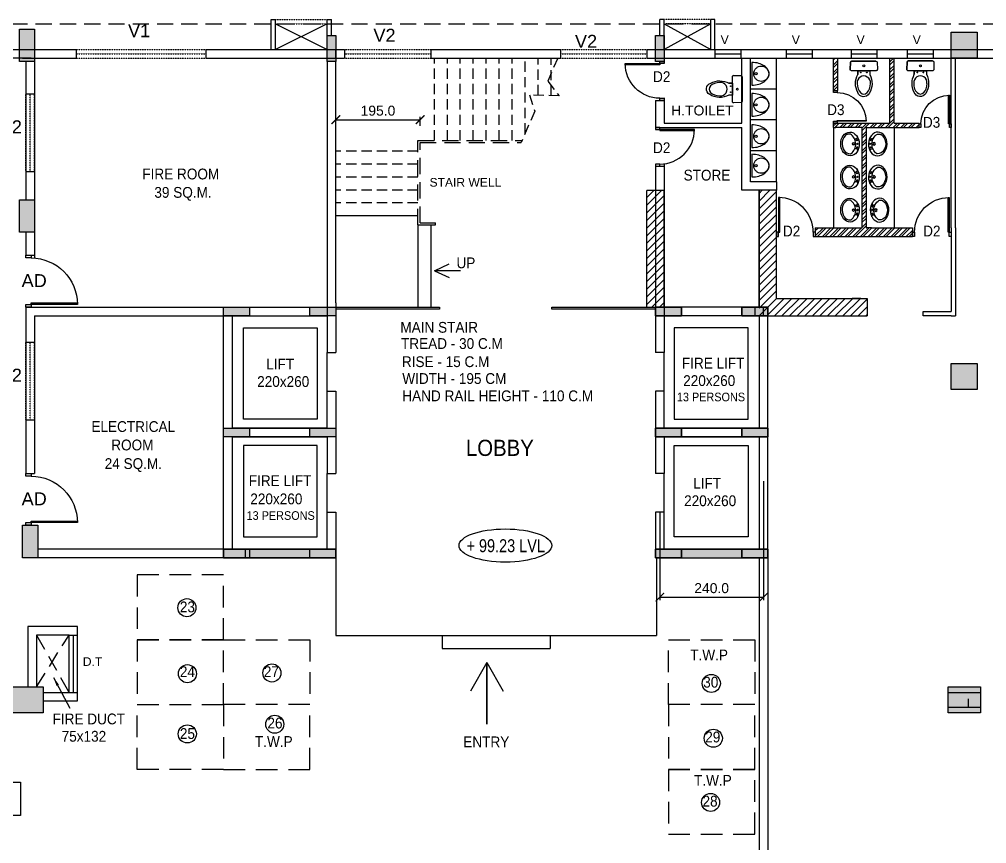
# Model space of a CAD drawing. Extents: x 53439 to 79867, y -144071 to -73305.
# Drawn here: x 65597 to 67836, y -138633 to -136726 of the extents above; entities that cross this region are included whole.
import ezdxf
from ezdxf.enums import TextEntityAlignment as Align

# ---------------------------------------------------------------- set-up
doc = ezdxf.new("R2010")
doc.units = 0
doc.header["$LTSCALE"] = 0.1
doc.header["$MEASUREMENT"] = 0
doc.header["$PDMODE"] = 35
doc.header["$PDSIZE"] = -0.8
doc.linetypes.add('HIDDEN', pattern=[0.375, 0.25, -0.125])
doc.layers.get('0').update_dxf_attribs({"linetype": 'CONTINUOUS'})
doc.layers.get('DEFPOINTS').update_dxf_attribs({"linetype": 'CONTINUOUS'})
for name, color, linetype in [('COR_HA', 40, 'CONTINUOUS'), ('DOOR', 30, 'CONTINUOUS'), ('ESELEVATION', 7, 'CONTINUOUS'), ('HAT', 253, 'CONTINUOUS'), ('LAYER4', 130, 'CONTINUOUS'), ('SANI', 4, 'CONTINUOUS'), ('STAIR', 142, 'CONTINUOUS'), ('TEXT', 7, 'CONTINUOUS'), ('TEXT-3', 130, 'CONTINUOUS'), ('THIN_HA', 253, 'CONTINUOUS'), ('TOILET_HA', 152, 'CONTINUOUS'), ('WALL', 6, 'CONTINUOUS'), ('WIN', 102, 'CONTINUOUS')]:
    doc.layers.add(name, color=color, linetype=linetype)
doc.styles.add('1MM', font='arial.ttf')
doc.styles.add('DIM', font='arial.ttf', dxfattribs={"width": 0.7, "height": 1})
doc.styles.add('DUTCH', font='arial.ttf')
doc.dimstyles.new('KRI', dxfattribs={"dimtxt": 23, "dimasz": 20, "dimexe": 7, "dimexo": 0, "dimgap": 9, "dimtad": 1, "dimdec": 1, "dimzin": 1, "dimtxsty": '1MM', "dimblk": 'ARCHTICK', "dimcen": 0.5, "dimclrd": 252, "dimclre": 252, "dimclrt": 7, "dimaunit": 1, "dimadec": 8, "dimazin": 3, "dimtfac": 1, "dimtdec": 1, "dimtmove": 0, "dimatfit": 3})
pattern_1 = [(45, (-219753.639, -113316.876), (-8.83883476, 8.83883476), []), (45, (-219753.639, -113310.626), (-8.83883476, 8.83883476), [])]

# ---------------------------------------------------------------- blocks, each defined once
blk = doc.blocks.new('_ARCHTICK')
at = {"layer": 'WALL', "color": 0, "const_width": 0.15}
blk.add_lwpolyline([(-0.5, -0.5), (0.5, 0.5)], dxfattribs=at)
blk = doc.blocks.new('*D342')
at = {"layer": 'DEFPOINTS', "color": 0, "linetype": 'CONTINUOUS', "ltscale": 0.1}
for p in [(67319.5, -137794.3), (67079.5, -137866.7), (67319.5, -138063)]:
    blk.add_point(p, dxfattribs=at)
at = {"layer": 'LAYER4', "color": 252, "ltscale": 0.1}
for p, q in [((67319.5, -137794.3), (67319.5, -138070)), ((67079.5, -137866.7), (67079.5, -138070)), ((67079.5, -138063), (67319.5, -138063))]:
    blk.add_line(p, q, dxfattribs=at)
at = {"layer": 'LAYER4', "color": 252, "linetype": 'CONTINUOUS', "ltscale": 0.1, "xscale": 20, "yscale": 20, "zscale": 20, "rotation": 180}
blk.add_blockref('_ARCHTICK', (67079.5, -138063), dxfattribs=at)
at = {"layer": 'LAYER4', "color": 252, "linetype": 'CONTINUOUS', "ltscale": 0.1, "xscale": 20, "yscale": 20, "zscale": 20}
blk.add_blockref('_ARCHTICK', (67319.5, -138063), dxfattribs=at)
at = {"layer": 'LAYER4', "color": 7, "linetype": 'CONTINUOUS', "ltscale": 0.1, "insert": (67199.5, -138042.3), "char_height": 23, "attachment_point": 5, "style": '1MM'}
blk.add_mtext('240.0', dxfattribs=at)
blk = doc.blocks.new('COL')
at = {"layer": 'LAYER4', "linetype": 'CONTINUOUS', "ltscale": 0.1}
blk.add_hatch(color=256, dxfattribs=at).paths.add_polyline_path([(3474.816, -1756.199), (3474.816, -1755.999), (3475.416, -1755.999), (3475.416, -1756.199)])
blk.add_lwpolyline([(3474.816, -1756.199), (3474.816, -1755.999), (3475.416, -1755.999), (3475.416, -1756.199)], close=True, dxfattribs=at)
blk = doc.blocks.new('IO8')
at = {"layer": 'LAYER4', "linetype": 'HIDDEN', "ltscale": 20}
for p, q in [((-2663.268, -1399.817), (-2661.768, -1399.817)), ((-2663.268, -1401.817), (-2663.268, -1399.817)), ((-2661.768, -1399.817), (-2661.768, -1401.817)), ((-2661.768, -1401.817), (-2663.268, -1401.817))]:
    blk.add_line(p, q, dxfattribs=at)
blk = doc.blocks.new('YTTU')
at = {"layer": 'THIN_HA', "linetype": 'CONTINUOUS', "ltscale": 0.1}
blk.add_hatch(color=2, dxfattribs=at).paths.add_polyline_path([(-6879.58, -1156.369), (-6878.83, -1156.369), (-6878.83, -1156.969), (-6879.58, -1156.969)])
at = {"layer": 'THIN_HA', "color": 2, "linetype": 'CONTINUOUS', "ltscale": 0.1}
blk.add_lwpolyline([(-6879.58, -1156.369), (-6878.83, -1156.369), (-6878.83, -1156.969), (-6879.58, -1156.969)], close=True, dxfattribs=at)
blk = doc.blocks.new('*D362')
at = {"layer": 'DEFPOINTS', "color": 0, "linetype": 'CONTINUOUS', "ltscale": 0.1}
for p in [(66524.5, -136958.1), (66329.5, -136972.1), (66524.5, -136972.1)]:
    blk.add_point(p, dxfattribs=at)
at = {"layer": 'WIN', "color": 252, "linetype": 'CONTINUOUS', "ltscale": 0.1}
for p, q in [((66329.5, -136972.1), (66329.5, -136951.1)), ((66329.5, -136958.1), (66524.5, -136958.1)), ((66524.5, -136972.1), (66524.5, -136951.1))]:
    blk.add_line(p, q, dxfattribs=at)
at = {"layer": 'WIN', "color": 252, "linetype": 'CONTINUOUS', "ltscale": 0.1, "xscale": 20, "yscale": 20, "zscale": 20, "rotation": 180}
blk.add_blockref('_ARCHTICK', (66329.5, -136958.1), dxfattribs=at)
at = {"layer": 'WIN', "color": 252, "linetype": 'CONTINUOUS', "ltscale": 0.1, "xscale": 20, "yscale": 20, "zscale": 20}
blk.add_blockref('_ARCHTICK', (66524.5, -136958.1), dxfattribs=at)
at = {"layer": 'WIN', "color": 7, "linetype": 'CONTINUOUS', "ltscale": 0.1, "insert": (66427, -136937.3), "char_height": 23, "attachment_point": 5, "style": '1MM'}
blk.add_mtext('195.0', dxfattribs=at)
blk = doc.blocks.new('UR1P')
at = {"layer": 'SANI'}
for points in [[(-29.7, 0, 0.066402), (-27.3, -18, 0.078959), (-21, -32, 0.107161), (-10.6, -42.2, 0.141785), (0, -45.2, 0.141785), (10.6, -42.2, 0.107161), (21, -32, 0.078959), (27.3, -18, 0.066402), (29.7, 0)], [(0, -45.2, 0.104192), (7.3, -43.7, 0.100673), (13.6, -39.2, 0.096065), (17.8, -32.6, 0.093043), (19.3, -24.7, 0.093043), (17.8, -16.8, 0.096065), (13.6, -10.2, 0.100673), (7.3, -5.7, 0.104192), (0, -4.2, 0.104192), (-7.3, -5.7, 0.100673), (-13.6, -10.2, 0.096065), (-17.8, -16.8, 0.093043), (-19.3, -24.7, 0.093043), (-17.8, -32.6, 0.096065), (-13.6, -39.2, 0.100673), (-7.3, -43.7, 0.104192)]]:
    blk.add_lwpolyline(points, format="xyb", close=True, dxfattribs=at)
blk.add_circle((0, -10.8), 2.97, dxfattribs=at)
blk = doc.blocks.new('WB5')
at = {"layer": 'DOOR'}
for p, q in [((4.7, 11.3), (6.8, 10.5)), ((5.3, -11), (7.3, -10.1))]:
    blk.add_line(p, q, dxfattribs=at)
for points in [[(2.4, 0.1, 1), (5, 0.1, 1)], [(3.2, 7.9, 1), (5.9, 7.9, 1)], [(3.6, -7.7, -1), (6.3, -7.6, -1)]]:
    blk.add_lwpolyline(points, format="xyb", close=True, dxfattribs=at)
for centre, radius in [((3.7, 0.1), 1.32), ((11.8, 0.3), 2.73), ((11.8, 0.3), 2.19)]:
    blk.add_circle(centre, radius, dxfattribs=at)
for centre, radius, start, end in [((32.6, 0.8), 25.2, 127.6693, 236.45), ((18.2, 19.4), 1.66, 91.5976, 127.6693), ((5.6, 13.6), 2.49, 151.6403, 249.4649), ((7.7, 12.8), 2.49, 249.4649, 334.3015), ((6.3, -13.3), 2.49, 113.4041, 211.2287), ((8.3, -12.4), 2.49, 28.5675, 113.4041)]:
    blk.add_arc(centre, radius, start, end, dxfattribs=at)
blk.add_ellipse((19.5, 0.5), major_axis=(-0.6, 24.9), ratio=0.783308, dxfattribs=at)
blk.add_open_spline([(18.7, -20.2), (23.5, -20.6), (25, -20), (30.8, -16.4), (34.3, -10.8), (37.3, 2.3), (34.9, 9.5), (28.9, 18.7), (25, 21.3), (18.2, 21.1)], degree=3, knots=[3.262053, 3.262053, 3.262053, 3.262053, 3.577225, 3.577225, 4.479784, 4.479784, 5.382343, 5.382343, 6.141594, 6.141594, 6.141594, 6.141594], dxfattribs=at)
blk = doc.blocks.new('WC1')
at = {"layer": 'DOOR'}
for p, q in [((-29.3, -7.5), (-29.8, -22.7)), ((24.3, -5), (-26.8, -5))]:
    blk.add_line(p, q, dxfattribs=at)
for points in [[(26.8, -7.5), (27.3, -22.7, -0.423393), (24.7, -25.4), (-27.3, -25.4, -0.423393), (-29.8, -22.7), (-29.3, -7.5, -0.405093), (-26.8, -5), (24.3, -5, -0.405093), (26.8, -7.5, -0.407682)], [(11.5, -25.4), (11.5, -33, -0.265683), (10, -73.3, -0.649464), (-14.1, -70.9, -0.243179), (-14, -33), (-14, -25.4), (11.5, -25.4)], [(12.6, -52, 1.119632), (-15.2, -52, 17.71796)]]:
    blk.add_lwpolyline(points, format="xyb", dxfattribs=at)
blk.add_lwpolyline([(-14, -25.4), (-14, -33)], dxfattribs=at)
for centre, radius in [((-1.3, -15.2), 1.91), ((-7.6, -29.2), 0.636), ((5.1, -29.2), 0.636)]:
    blk.add_circle(centre, radius, dxfattribs=at)
blk.add_arc((-26.8, -7.5), 2.54, 90, 178.2101, dxfattribs=at)
blk.add_ellipse((-1.3, -52), major_axis=(0, -22.4), ratio=0.622298, start_param=4.712389, end_param=7.853982, dxfattribs=at)
blk = doc.blocks.new('A$C764D24B9')
at = {"layer": 'DOOR'}
for points in [[(0.056, 0.111), (0.083, 0.111), (0.083, 1), (0.056, 1)], [(0, 0), (0.056, 0), (0.056, 0.111), (0, 0.111)], [(0.944, 0), (1, 0), (1, 0.111), (0.944, 0.111)]]:
    blk.add_lwpolyline(points, close=True, dxfattribs=at)
blk.add_arc((0.056, 0.111), 0.889, 0, 90, dxfattribs=at)
blk = doc.blocks.new('A$C307F25CB')
at = {"layer": 'WIN'}
for points in [[(5.5, 11.1), (8.3, 11.1), (8.3, 104.5), (5.5, 104.5)], [(0, 0), (5.5, 0), (5.5, 11.1), (0, 11.1)], [(99.5, 0), (105, 0), (105, 11.1), (99.5, 11.1)]]:
    blk.add_lwpolyline(points, close=True, dxfattribs=at)
blk.add_arc((5.2, 10.2), 94.3, 0.5207, 89.7839, dxfattribs=at)

msp = doc.modelspace()

# ---------------------------------------------------------------- hatches: boundary and pattern name
at = {"layer": 'LAYER4', "linetype": 'CONTINUOUS', "ltscale": 0.1}
msp.add_hatch(color=7, dxfattribs=at).paths.add_polyline_path([(67746.76, -138318.34), (67746.76, -138283.34), (67821.76, -138283.34), (67821.76, -138318.34)])
msp.add_hatch(color=7, dxfattribs=at).paths.add_polyline_path([(67746.76, -138318.34), (67746.76, -138283.34), (67821.76, -138283.34), (67821.76, -138318.34)])
msp.add_hatch(color=7, dxfattribs=at).paths.add_polyline_path([(67746.76, -138318.34), (67746.76, -138283.34), (67821.76, -138283.34), (67821.76, -138318.34)])
at = {"layer": 'THIN_HA', "linetype": 'CONTINUOUS', "ltscale": 0.1}
for points in [[(65596.76, -136748.34), (65631.76, -136748.34), (65631.76, -136823.34), (65596.76, -136823.34)], [(67754.26, -136755.84), (67814.26, -136755.84), (67814.26, -136815.84), (67754.26, -136815.84)], [(66309.53, -136763.34), (66329.53, -136763.34), (66329.53, -136823.34), (66309.53, -136823.34)], [(67069.53, -136763.34), (67089.53, -136763.34), (67089.53, -136823.34), (67069.53, -136823.34)], [(65596.76, -137143.34), (65631.76, -137143.34), (65631.76, -137218.34), (65596.76, -137218.34)], [(66129.49, -137391.68), (66129.49, -137411.68), (66069.49, -137411.68), (66069.49, -137391.68)], [(66329.49, -137391.68), (66329.49, -137411.68), (66269.49, -137411.68), (66269.49, -137391.68)], [(67129.49, -137391.68), (67129.49, -137411.68), (67069.49, -137411.68), (67069.49, -137391.68)], [(67329.49, -137391.68), (67329.49, -137411.68), (67269.49, -137411.68), (67269.49, -137391.68)], [(67754.26, -137522.09), (67814.26, -137522.09), (67814.26, -137582.09), (67754.26, -137582.09)], [(66129.49, -137671.68), (66129.49, -137691.68), (66069.49, -137691.68), (66069.49, -137671.68)], [(66329.49, -137671.68), (66329.49, -137691.68), (66269.49, -137691.68), (66269.49, -137671.68)], [(67129.49, -137671.68), (67129.49, -137691.68), (67069.49, -137691.68), (67069.49, -137671.68)], [(67329.49, -137671.68), (67329.49, -137691.68), (67269.49, -137691.68), (67269.49, -137671.68)], [(65604.26, -137896.68), (65639.26, -137896.68), (65639.26, -137971.68), (65604.26, -137971.68)], [(66129.49, -137951.68), (66129.49, -137971.68), (66069.49, -137971.68), (66069.49, -137951.68)], [(66329.49, -137951.68), (66329.49, -137971.68), (66269.49, -137971.68), (66269.49, -137951.68)], [(67129.49, -137951.68), (67129.49, -137971.68), (67069.49, -137971.68), (67069.49, -137951.68)], [(67329.49, -137951.68), (67329.49, -137971.68), (67269.49, -137971.68), (67269.49, -137951.68)]]:
    msp.add_hatch(color=2, dxfattribs=at).paths.add_polyline_path(points)
at = {"layer": 'WALL', "linetype": 'CONTINUOUS', "ltscale": 0.1}
h = msp.add_hatch(dxfattribs=at)
h.set_pattern_fill('STEEL', color=3, scale=100, style=0)
h.set_pattern_definition(pattern_1)
h.paths.add_polyline_path([(67679.71, -136965.81), (67679.71, -136975.81), (67556.9, -136975.81), (67556.9, -137208.22), (67664.26, -137208.22), (67664.2, -137228.22), (67439.53, -137228.22), (67439.48, -137208.22), (67546.9, -137208.22), (67546.9, -136975.81), (67481.9, -136975.77), (67481.9, -136965.81), (67611.9, -136965.81), (67611.97, -136815.84), (67621.9, -136815.84), (67621.9, -136965.81)])
h = msp.add_hatch(dxfattribs=at)
h.set_pattern_fill('STEEL', color=3, scale=100, style=0)
h.set_pattern_definition(pattern_1)
h.paths.add_polyline_path([(67481.9, -136815.81), (67491.9, -136815.81), (67491.9, -136890.81), (67481.9, -136890.81)])
h = msp.add_hatch(dxfattribs=at)
h.set_pattern_fill('ANSI31', color=256, scale=100, style=0)
h.set_pattern_definition([(45, (-218753.639, -113316.876), (-8.83883476, 8.83883476), [])])
h.paths.add_polyline_path([(67049.49, -137391.68), (67089.49, -137391.68), (67089.53, -137121.68), (67049.53, -137121.68)])
h = msp.add_hatch(dxfattribs=at)
h.set_pattern_fill('ANSI31', color=256, scale=100, style=0)
h.set_pattern_definition([(45, (-208055.248, -113316.684), (-8.83883476, 8.83883476), [])])
h.paths.add_polyline_path([(67349.53, -137371.49), (67559.53, -137371.49), (67559.53, -137411.49), (67349.53, -137411.49)])
h.paths.add_polyline_path([(67309.49, -137411.68), (67349.49, -137411.68), (67349.53, -137121.49), (67309.53, -137121.49)])
for points in [[(66329.53, -137951.68), (66069.53, -137951.68), (66069.53, -137971.68), (66329.53, -137971.68)], [(67329.53, -137951.68), (67069.53, -137951.68), (67069.53, -137971.68), (67329.53, -137971.68)]]:
    msp.add_hatch(color=4, dxfattribs=at).paths.add_polyline_path(points)

# ---------------------------------------------------------------- linework, layer by layer
at = {"color": 4}
for p, q in [((67289.53, -137025.84, -5.09), (67289.53, -136815.8, -5.09)), ((67349.53, -137101.49, 4.88), (67349.53, -136815.84, -5.09)), ((67349.53, -136887.25, -2.6), (67289.53, -136887.26, -2.3)), ((67349.53, -136958.67, -9.84), (67289.53, -136958.67, -9.54)), ((67481.9, -136975.81, -12.76), (67481.88, -137208.22, -9.18)), ((67621.9, -136975.81, -14.51), (67621.9, -137208.22, -4.91)), ((67349.53, -137030.08, -9.62), (67289.53, -137030.08, -9.31))]:
    msp.add_line(p, q, dxfattribs=at)
at = {"color": 1, "linetype": 'CONTINUOUS'}
for p, q in [((67049.53, -137391.68, -5.09), (67049.53, -137121.68, -5.09)), ((67089.53, -137121.68, -5.09), (67049.53, -137121.68, -5.09)), ((67089.53, -137391.68, -5.09), (67089.53, -137121.68, -5.09)), ((67349.53, -137121.49, 4.93), (67309.53, -137121.49, 4.93)), ((67309.53, -137391.68, -5.09), (67309.53, -137121.68, -5.09)), ((67349.53, -137371.68, -5.09), (67349.53, -137121.68, -5.09)), ((67349.53, -137371.68, -5.09), (67559.53, -137371.68, -5.09)), ((67559.53, -137371.68, -5.09), (67559.53, -137411.68, -5.09)), ((67329.53, -137411.68, -5.09), (67559.53, -137411.68, -5.09))]:
    msp.add_line(p, q, dxfattribs=at)
at = {"layer": 'COR_HA', "linetype": 'CONTINUOUS', "ltscale": 0.1, "elevation": -10.81}
msp.add_lwpolyline([(66329.53, -136815.84), (66329.53, -136795.84)], dxfattribs=at)
at = {"layer": 'DOOR', "linetype": 'HIDDEN', "ltscale": 1500}
for p, q in [((63159.26, -136735.84, -10.81), (70799.3, -136735.84, -10.81)), ((66519.49, -137201.68, -10.81), (66519.49, -137005.84, -10.81)), ((66519.49, -137005.84, -10.81), (66760.76, -137005.84, -10.81)), ((66524.49, -137196.68, -10.81), (66524.49, -137010.84, -10.81)), ((66524.49, -137010.84, -10.81), (66758.59, -137010.84, -10.81)), ((65636.26, -138150.84, -10.81), (65711.76, -138283.34, -10.81)), ((65636.26, -138270.84, -10.81), (65711.76, -138150.84, -10.81))]:
    msp.add_line(p, q, dxfattribs=at)
at = {"layer": 'DOOR', "linetype": 'CONTINUOUS', "ltscale": 0.1}
for p, q in [((66519.49, -137201.68, -10.81), (66560.02, -137201.68, -10.81)), ((66524.49, -137196.68, -10.81), (66560.02, -137196.68, -10.81)), ((66560.02, -137201.68, -10.81), (66560.02, -137196.68, -10.81))]:
    msp.add_line(p, q, dxfattribs=at)
at = {"layer": 'HAT', "color": 5, "linetype": 'CONTINUOUS', "ltscale": 0.1}
for p, q in [((65711.76, -138283.34, -10.81), (65711.76, -138150.84, -10.81)), ((65721.76, -138283.34, -10.81), (65721.76, -138150.84, -10.81)), ((65731.76, -138283.34, -10.81), (65731.76, -138150.84, -10.81))]:
    msp.add_line(p, q, dxfattribs=at)
at = {"layer": 'HAT', "linetype": 'CONTINUOUS', "ltscale": 0.1}
msp.add_lwpolyline([(64996.39, -138491.15), (65599.54, -138491.15), (65599.54, -138568.35), (64996.39, -138568.35)], close=True, dxfattribs=at)
for centre in [(65984.72, -138087.41), (65985.82, -138240.17), (66181.51, -138238.49), (67198.7, -138262.69), (66188.04, -138357.18), (65985.61, -138379.63), (67203.34, -138389.54), (67197.07, -138538.01)]:
    msp.add_circle(centre, 20.92, dxfattribs=at)
msp.add_ellipse((66721.94, -137943.59), major_axis=(107.28, 0), ratio=0.3577909, dxfattribs=at)
at = {"layer": 'LAYER4', "linetype": 'CONTINUOUS', "ltscale": 0.1}
for p, q in [((66329.53, -137391.68, -10.81), (66569.53, -137391.68, -10.81)), ((66569.53, -137396.68, -10.81), (66329.53, -137396.68, -10.81)), ((66569.53, -137391.68, -10.81), (66569.53, -137396.68, -10.81)), ((66829.53, -137396.68, -10.81), (66829.53, -137391.68, -10.81)), ((66829.53, -137391.68, -10.81), (67069.53, -137391.68, -10.81)), ((67069.53, -137396.68, -10.81), (66829.53, -137396.68, -10.81)), ((66069.53, -137691.68, -10.81), (66069.53, -137671.68, -10.81)), ((67329.53, -137691.68, -10.81), (67329.53, -137671.68, -10.81)), ((67794.26, -138318.34, -10.81), (67794.26, -138298.34, -10.81)), ((67794.26, -138318.34, -10.81), (67794.26, -138298.34, -10.81)), ((67794.26, -138318.34, -10.81), (67794.26, -138298.34, -10.81))]:
    msp.add_line(p, q, dxfattribs=at)
at = {"layer": 'LAYER4', "linetype": 'CONTINUOUS', "ltscale": 0.1, "elevation": -10.81}
for points in [[(66309.53, -136735.84), (66189.53, -136795.84)], [(66189.53, -136735.84), (66309.53, -136795.84)], [(67089.53, -136735.84), (67197.23, -136795.84)], [(67197.23, -136735.84), (67089.53, -136795.84)], [(66119.53, -137951.68), (66119.53, -137971.68)]]:
    msp.add_lwpolyline(points, dxfattribs=at)
at = {"layer": 'LAYER4', "color": 7, "linetype": 'CONTINUOUS', "ltscale": 0.1, "elevation": -10.81}
msp.add_lwpolyline([(67746.76, -138318.34), (67746.76, -138283.34), (67821.76, -138283.34), (67821.76, -138318.34)], close=True, dxfattribs=at)
msp.add_lwpolyline([(67746.76, -138318.34), (67746.76, -138283.34), (67821.76, -138283.34), (67821.76, -138318.34)], close=True, dxfattribs=at)
msp.add_lwpolyline([(67746.76, -138318.34), (67746.76, -138283.34), (67821.76, -138283.34), (67821.76, -138318.34)], close=True, dxfattribs=at)
at = {"layer": 'STAIR', "linetype": 'HIDDEN', "ltscale": 950}
for p, q in [((66843.11, -136815.84, -10.81), (66820.08, -136868.99, -10.81)), ((66820.08, -136868.99, -10.81), (66846.33, -136903.16)), ((66846.33, -136903.16), (66777.65, -136900.6)), ((66777.65, -136900.6), (66790.04, -136938.29, -10.81)), ((66790.04, -136938.29, -10.81), (66758.59, -137010.84, -10.81))]:
    msp.add_line(p, q, dxfattribs=at)
at = {"layer": 'STAIR', "linetype": 'CONTINUOUS', "ltscale": 0.1}
for p, q in [((66309.53, -137586.68, -10.81), (66309.53, -137496.68, -10.81)), ((67089.53, -137586.68, -10.81), (67089.53, -137496.68, -10.81)), ((66309.53, -137866.68, -10.81), (66309.53, -137776.68, -10.81)), ((67089.53, -137866.68, -10.81), (67089.53, -137776.68, -10.81)), ((66299.53, -137971.68, -10.81), (66329.53, -137971.68, -10.81)), ((66329.53, -138151.68, -10.81), (67072.11, -138151.68, -10.81)), ((66575.82, -138151.68, -10.81), (66575.82, -138181.68, -10.81)), ((66825.82, -138151.68, -10.81), (66825.82, -138181.68, -10.81)), ((66575.82, -138181.68, -10.81), (66825.82, -138181.68, -10.81))]:
    msp.add_line(p, q, dxfattribs=at)
at = {"layer": 'STAIR', "linetype": 'HIDDEN', "ltscale": 950, "elevation": -10.81}
for points in [[(66557.67, -137005.84), (66557.67, -136815.84)], [(66587.67, -137005.84), (66587.67, -136815.84)], [(66617.67, -137005.84), (66617.67, -136815.84)], [(66647.67, -137005.84), (66647.67, -136815.84)], [(66677.67, -137005.84), (66677.67, -136815.84)], [(66707.67, -137005.84), (66707.67, -136815.84)], [(66737.67, -137005.84), (66737.67, -136815.84)], [(66767.67, -136989.9), (66767.67, -136815.84)], [(66797.67, -136901.34), (66797.67, -136815.84)], [(66827.67, -136902.46), (66827.67, -136815.84)], [(66519.49, -137030.8), (66329.49, -137030.8)], [(66519.49, -137060.8), (66329.49, -137060.8)], [(66519.49, -137090.8), (66329.49, -137090.8)], [(66519.49, -137120.8), (66329.49, -137120.8)], [(66519.49, -137150.8), (66329.49, -137150.8)]]:
    msp.add_lwpolyline(points, dxfattribs=at)
at = {"layer": 'STAIR', "linetype": 'CONTINUOUS', "ltscale": 0.1, "elevation": -10.81}
for points in [[(66519.49, -137180.8), (66329.49, -137180.8)], [(66519.49, -137201.68), (66519.49, -137391.68)], [(66549.49, -137201.68), (66549.49, -137391.68)], [(66329.53, -137971.68), (66329.53, -138151.68)], [(67072.11, -137971.68), (67072.11, -138151.68)]]:
    msp.add_lwpolyline(points, dxfattribs=at)
at = {"layer": 'THIN_HA', "color": 1, "linetype": 'CONTINUOUS', "ltscale": 0.1}
for p, q in [((66678.93, -138213.97, -10.81), (66641.34, -138280.89, -10.81)), ((66678.93, -138213.97, -10.81), (66678.93, -138357.07, -10.81)), ((66678.93, -138357.07, -10.81), (66678.93, -138213.97, -10.81)), ((66678.93, -138213.97, -10.81), (66716.51, -138280.89, -10.81))]:
    msp.add_line(p, q, dxfattribs=at)
at = {"layer": 'THIN_HA', "color": 2, "linetype": 'CONTINUOUS', "ltscale": 0.1}
for points, elevation in [([(65596.76, -136748.34), (65631.76, -136748.34), (65631.76, -136823.34), (65596.76, -136823.34)], -10.81), ([(67754.26, -136755.84), (67814.26, -136755.84), (67814.26, -136815.84), (67754.26, -136815.84)], -10.81), ([(66309.53, -136763.34), (66329.53, -136763.34), (66329.53, -136823.34), (66309.53, -136823.34)], -10.81), ([(67069.53, -136763.34), (67089.53, -136763.34), (67089.53, -136823.34), (67069.53, -136823.34)], -10.81), ([(65596.76, -137143.34), (65631.76, -137143.34), (65631.76, -137218.34), (65596.76, -137218.34)], -10.81), ([(66129.49, -137391.68), (66129.49, -137411.68), (66069.49, -137411.68), (66069.49, -137391.68)], 0), ([(66329.49, -137391.68), (66329.49, -137411.68), (66269.49, -137411.68), (66269.49, -137391.68)], 0), ([(67129.49, -137391.68), (67129.49, -137411.68), (67069.49, -137411.68), (67069.49, -137391.68)], 0), ([(67329.49, -137391.68), (67329.49, -137411.68), (67269.49, -137411.68), (67269.49, -137391.68)], 0), ([(67754.26, -137522.09), (67814.26, -137522.09), (67814.26, -137582.09), (67754.26, -137582.09)], -10.81), ([(66129.49, -137671.68), (66129.49, -137691.68), (66069.49, -137691.68), (66069.49, -137671.68)], 0), ([(66329.49, -137671.68), (66329.49, -137691.68), (66269.49, -137691.68), (66269.49, -137671.68)], 0), ([(67129.49, -137671.68), (67129.49, -137691.68), (67069.49, -137691.68), (67069.49, -137671.68)], 0), ([(67329.49, -137671.68), (67329.49, -137691.68), (67269.49, -137691.68), (67269.49, -137671.68)], 0), ([(65604.26, -137896.68), (65639.26, -137896.68), (65639.26, -137971.68), (65604.26, -137971.68)], -10.81), ([(66129.49, -137951.68), (66129.49, -137971.68), (66069.49, -137971.68), (66069.49, -137951.68)], 0), ([(66329.49, -137951.68), (66329.49, -137971.68), (66269.49, -137971.68), (66269.49, -137951.68)], 0), ([(67129.49, -137951.68), (67129.49, -137971.68), (67069.49, -137971.68), (67069.49, -137951.68)], 0), ([(67329.49, -137951.68), (67329.49, -137971.68), (67269.49, -137971.68), (67269.49, -137951.68)], 0)]:
    msp.add_lwpolyline(points, close=True, dxfattribs=dict(at, elevation=elevation))
at = {"layer": 'TOILET_HA', "linetype": 'HIDDEN'}
for p, q in [((65728.19, -136795.84, -10.81), (66028.19, -136795.84, -10.81)), ((65728.19, -136795.84, -10.81), (66028.19, -136795.84, -10.81)), ((66349.53, -136795.84, -10.81), (66549.53, -136795.84, -10.81)), ((66849.53, -136795.84, -10.81), (67049.53, -136795.84, -10.81)), ((65728.19, -136805.84, -10.81), (66028.19, -136805.84, -10.81)), ((65728.19, -136815.84, -10.81), (66028.19, -136815.84, -10.81)), ((66349.53, -136805.84, -10.81), (66549.53, -136805.84, -10.81)), ((66349.53, -136815.84, -10.81), (66549.53, -136815.84, -10.81)), ((66849.53, -136805.84, -10.81), (67049.53, -136805.84, -10.81)), ((66849.53, -136815.84, -10.81), (67049.53, -136815.84, -10.81)), ((65611.76, -137077.94, -10.81), (65611.76, -136897.94, -10.81)), ((65611.76, -137077.94, -10.81), (65611.76, -136897.94, -10.81)), ((65621.76, -137077.94, -10.81), (65621.76, -136897.94, -10.81)), ((65631.76, -137077.94, -10.81), (65631.76, -136897.94, -10.81)), ((65611.76, -137652.69, -10.81), (65611.76, -137472.69, -10.81)), ((65611.76, -137652.69, -10.81), (65611.76, -137472.69, -10.81)), ((65621.76, -137652.69, -10.81), (65621.76, -137472.69, -10.81)), ((65631.76, -137652.69, -10.81), (65631.76, -137472.69, -10.81))]:
    msp.add_line(p, q, dxfattribs=at)
at = {"layer": 'WALL', "linetype": 'CONTINUOUS', "ltscale": 0.1}
for p, q in [((65446.44, -136795.84, -10.81), (65624.26, -136795.84, -10.81)), ((65604.26, -136795.84, -10.81), (65728.19, -136795.84, -10.81)), ((65728.19, -136795.84, -10.81), (65728.19, -136815.84, -10.81)), ((65728.19, -136795.84, -10.81), (65728.19, -136815.84, -10.81)), ((66028.19, -136795.84, -10.81), (66349.53, -136795.84, -10.81)), ((66028.19, -136795.84, -10.81), (66028.19, -136815.84, -10.81)), ((66028.19, -136795.84, -10.81), (66028.19, -136815.84, -10.81)), ((66309.53, -136795.84, -10.81), (66349.53, -136795.84, -10.81)), ((66309.53, -136795.84, -10.81), (66329.53, -136795.84, -10.81)), ((66349.53, -136795.84, -10.81), (66349.53, -136815.84, -10.81)), ((66349.53, -136795.84, -10.81), (66349.53, -136815.84, -10.81)), ((66349.53, -136795.84, -10.81), (66349.53, -136815.84, -10.81)), ((66549.53, -136795.84, -10.81), (66849.53, -136795.84, -10.81)), ((66549.53, -136795.84, -10.81), (66849.53, -136795.84, -10.81)), ((66549.53, -136795.84, -10.81), (66549.53, -136815.84, -10.81)), ((66849.53, -136795.84, -10.81), (66849.53, -136815.84, -10.81)), ((67049.53, -136795.84, -10.81), (67228.15, -136795.84, -10.81)), ((67049.53, -136795.84, -10.81), (67089.53, -136795.84, -10.81)), ((67049.53, -136795.84, -10.81), (67089.53, -136795.84, -10.81)), ((67049.53, -136795.84, -10.81), (67049.53, -136815.84, -10.81)), ((67191.93, -136795.84, -10.81), (67914.26, -136795.84, -10.81)), ((67774.26, -136795.84, -10.81), (67914.26, -136795.84, -10.81)), ((65624.26, -136815.84, -10.81), (65446.44, -136815.84, -10.81)), ((65604.26, -136815.84, -10.81), (65728.19, -136815.84, -10.81)), ((65611.76, -136823.34, -10.81), (65611.76, -137143.34, -10.81)), ((65631.76, -136823.34, -10.81), (65631.76, -137278.31, -10.81)), ((66028.19, -136815.84, -10.81), (66349.53, -136815.84, -10.81)), ((66309.53, -136823.34, -10.81), (66309.53, -137411.68, -10.81)), ((66329.53, -136815.84, -10.81), (66349.53, -136815.84, -10.81)), ((66329.53, -137381.68, -10.81), (66329.53, -136823.34, -10.81)), ((66549.53, -136815.84, -10.81), (66849.53, -136815.84, -10.81)), ((66549.53, -136815.84, -10.81), (66849.53, -136815.84, -10.81)), ((67049.53, -136815.84, -10.81), (67228.15, -136815.84, -10.81)), ((67049.53, -136815.84, -10.81), (67069.53, -136815.84, -10.81)), ((67089.53, -136815.84, -10.81), (67089.53, -136823.34, -10.81)), ((67204.23, -136815.84, -10.81), (67914.26, -136815.84, -10.81)), ((67269.55, -136965.84, -0.1), (67269.53, -136815.8, -5.09)), ((67289.53, -137101.49, -9.99), (67289.53, -136815.8, -5.09)), ((67481.9, -136890.81, -12.76), (67481.9, -136815.81, -12.76)), ((67491.9, -136890.81, -12.76), (67491.9, -136815.81, -12.76)), ((67611.9, -136965.81, -12.76), (67611.9, -136815.84, -12.76)), ((67611.9, -136965.81, -12.76), (67611.9, -136815.84, -12.76)), ((67621.9, -136965.81, -12.76), (67621.9, -136815.84, -12.76)), ((67754.26, -137208.22, -5.09), (67754.26, -136815.78, -5.09)), ((67754.26, -136975.81, -5.09), (67754.26, -136815.84, -5.09)), ((67754.26, -136975.81, -5.09), (67754.26, -136815.84, -5.09)), ((67764.26, -137208.22, -5.09), (67764.26, -136815.78, -5.09)), ((67764.26, -136975.81, -5.09), (67764.26, -136815.84, -5.09)), ((67794.26, -136815.84, -10.81), (67914.26, -136815.84, -10.81)), ((67481.9, -136890.81, -15.37), (67491.9, -136890.81, -15.32)), ((67611.9, -136890.81, -14.71), (67611.9, -136890.81, -14.71)), ((65611.76, -136897.94, -10.81), (65631.76, -136897.94, -10.81)), ((65611.76, -136897.94, -10.81), (65631.76, -136897.94, -10.81)), ((67069.53, -136913.34, -10.81), (67069.53, -136975.84, -10.81)), ((67089.53, -136907.72, -10.81), (67089.53, -136965.84, -10.81)), ((67069.53, -136975.84, -10.81), (67269.55, -136975.84, -10.81)), ((67089.53, -136965.84, -10.81), (67269.55, -136965.84, -10.81)), ((67269.56, -137121.49, 5.08), (67269.55, -136975.84, 0.23)), ((67481.9, -136965.81, -15.37), (67611.9, -136965.81, -14.71)), ((67481.9, -136975.81, -12.76), (67481.9, -136965.81, -12.76)), ((67481.9, -136975.81, -15.37), (67486.9, -136975.81, -15.28)), ((67546.9, -136975.81, -14.51), (67486.9, -136975.81, -12.76)), ((67546.9, -136975.81, -14.51), (67546.9, -137208.22, -4.91)), ((67556.9, -136975.81, -13.97), (67621.9, -136975.81, -12.76)), ((67556.9, -136975.81, -14.51), (67556.9, -137208.22, -4.91)), ((67611.9, -136975.81, -12.76), (67611.9, -136975.81, -12.76)), ((67611.9, -136975.81, -15.37), (67679.71, -136975.81, -5.09)), ((67621.9, -136965.81, -15.32), (67679.71, -136965.81, -15.03)), ((67621.9, -136975.81, -12.76), (67621.9, -136975.81, -12.76)), ((67679.71, -136975.81, -5.09), (67679.71, -136965.81, -5.09)), ((67069.53, -137065.84, -10.81), (67069.53, -137411.68, -10.81)), ((67069.53, -137065.84, -5.09), (67069.53, -137121.68, -5.09)), ((67069.53, -137065.84, -7.43), (67089.53, -137065.84, -7.43)), ((67089.53, -137060.22, -10.81), (67089.53, -137411.68, -10.81)), ((67089.53, -137060.22, -10.81), (67089.53, -137281.68, -10.81)), ((65611.76, -137077.94, -10.81), (65631.76, -137077.94, -10.81)), ((65611.76, -137077.94, -10.81), (65631.76, -137077.94, -10.81)), ((65611.76, -137077.94, -10.81), (65631.76, -137077.94, -10.81)), ((67349.53, -137101.49, 4.88), (67289.53, -137101.49, 5.18)), ((67349.53, -137101.49, 4.88), (67349.53, -137121.49, 1.16)), ((67329.53, -137121.49, 4.93), (67269.53, -137121.49, 5.08)), ((65611.76, -137218.34, -10.81), (65611.76, -137271.68, -10.81)), ((67309.48, -137207.87, -3.74), (67309.48, -137227.87, -3.74)), ((67439.53, -137208.22, -1.63), (67489.93, -137208.22, -1.41)), ((67439.53, -137208.22, -5.09), (67439.53, -137228.22, -5.09)), ((67439.53, -137228.22, -1.57), (67494.93, -137228.22, -1.31)), ((67489.93, -137208.22, 3.6), (67546.9, -137208.22, 2.62)), ((67494.93, -137228.22, -2.49), (67664.26, -137228.22, -1.71)), ((67556.9, -137208.22, 2.43), (67559.26, -137208.22, 2.39)), ((67569.26, -137208.22, 2.76), (67559.26, -137208.22, 2.39)), ((67569.26, -137208.22, 2.2), (67664.26, -137208.22, 0.4)), ((67664.26, -137208.22, -5.09), (67664.26, -137228.22, -5.09)), ((67754.26, -137208.22, -5.09), (67754.26, -137401.61, -5.09)), ((67764.26, -137208.22, -5.09), (67764.26, -137411.61, -5.09)), ((65611.76, -137271.68, -10.81), (65631.76, -137271.68, -10.81)), ((66557.73, -137307.57), (66591.83, -137291.57)), ((66617.88, -137307.57), (66557.73, -137307.57)), ((66557.73, -137307.57), (66591.83, -137323.57)), ((66329.53, -137381.68, -10.81), (66329.53, -137471.68, -10.81)), ((66329.53, -137381.68, -10.81), (66329.53, -137471.68, -10.81)), ((65611.76, -137391.68, -10.81), (66329.53, -137391.68, -10.81)), ((65611.76, -137391.68, -10.81), (65611.76, -137776.68, -10.81)), ((66069.49, -137391.68, -10.81), (66119.53, -137391.68, -10.81)), ((66069.53, -137631.68, -10.81), (66069.53, -137391.68, -10.81)), ((67329.53, -137391.68, -10.81), (67069.53, -137391.68, -10.81)), ((67069.53, -137391.68, -10.81), (67069.53, -137471.68, -10.81)), ((67069.53, -137391.68, -10.81), (67069.53, -137471.68, -10.81)), ((67299.53, -137391.68, -10.81), (67299.53, -137411.68, -10.81)), ((67299.53, -137391.68, -10.81), (67299.53, -137411.68, -10.81)), ((67319.53, -137411.68, -10.81), (67319.53, -137391.68, -10.81)), ((67319.53, -137411.68, -10.81), (67319.53, -137391.68, -10.81)), ((67329.53, -137631.68, -10.81), (67329.53, -137391.68, -10.81)), ((67689.53, -137411.61, -5.09), (67689.53, -137401.61, -5.09)), ((67689.53, -137401.61, -5.09), (67754.26, -137401.61, -5.09)), ((65631.76, -137411.68, -10.81), (66309.53, -137411.68, -10.81)), ((65631.76, -137411.68, -10.81), (65631.76, -137776.68, -10.81)), ((66069.49, -137411.68, -10.81), (66119.53, -137411.68, -10.81)), ((66309.53, -137411.68, -10.81), (66309.53, -137496.68, -10.81)), ((67309.53, -137411.68, -10.81), (67089.53, -137411.68, -10.81)), ((67089.53, -137411.68, -10.81), (67089.53, -137496.68, -10.81)), ((67309.53, -137411.68, -10.81), (67089.53, -137411.68, -10.81)), ((67754.26, -137411.61, -5.09), (67689.53, -137411.61, -5.09)), ((67754.26, -137411.61, -5.09), (67764.26, -137411.61, -5.09)), ((65611.76, -137472.69, -10.81), (65631.76, -137472.69, -10.81)), ((65611.76, -137472.69, -10.81), (65631.76, -137472.69, -10.81)), ((66329.53, -137471.68, -10.81), (66329.53, -137496.68, -10.81)), ((67069.53, -137471.68, -10.81), (67069.53, -137496.68, -10.81)), ((66309.53, -137496.68, -10.81), (66329.53, -137496.68, -10.81)), ((67089.53, -137496.68, -10.81), (67069.53, -137496.68, -10.81)), ((66309.53, -137586.68, -10.81), (66329.53, -137586.68, -10.81)), ((66329.53, -137586.68, -10.81), (66329.53, -137631.68, -10.81)), ((67069.53, -137586.68, -10.81), (67069.53, -137631.68, -10.81)), ((67089.53, -137586.68, -10.81), (67069.53, -137586.68, -10.81)), ((65611.76, -137652.69, -10.81), (65631.76, -137652.69, -10.81)), ((65611.76, -137652.69, -10.81), (65631.76, -137652.69, -10.81)), ((65611.76, -137652.69, -10.81), (65631.76, -137652.69, -10.81)), ((66069.53, -137911.68, -10.81), (66069.53, -137671.68, -10.81)), ((66069.53, -137671.68, -10.81), (66329.53, -137671.68, -10.81)), ((66309.53, -137671.68, -10.81), (66089.53, -137671.68, -10.81)), ((66329.53, -137671.68, -10.81), (66329.53, -137751.68, -10.81)), ((66329.53, -137671.68, -10.81), (66329.53, -137751.68, -10.81)), ((67329.53, -137671.68, -10.81), (67069.53, -137671.68, -10.81)), ((67069.53, -137671.68, -10.81), (67069.53, -137751.68, -10.81)), ((67069.53, -137671.68, -10.81), (67069.53, -137751.68, -10.81)), ((67089.53, -137671.68, -10.81), (67309.53, -137671.68, -10.81)), ((67329.53, -137911.68, -10.81), (67329.53, -137671.68, -10.81)), ((66329.53, -137691.68, -10.81), (66069.53, -137691.68, -10.81)), ((66089.53, -137691.68, -10.81), (66309.53, -137691.68, -10.81)), ((66309.53, -137691.68, -10.81), (66309.53, -137776.68, -10.81)), ((67069.53, -137691.68, -10.81), (67329.53, -137691.68, -10.81)), ((67309.53, -137691.68, -10.81), (67089.53, -137691.68, -10.81)), ((67089.53, -137691.68, -10.81), (67089.53, -137776.68, -10.81)), ((66329.53, -137751.68, -10.81), (66329.53, -137776.68, -10.81)), ((67069.53, -137751.68, -10.81), (67069.53, -137776.68, -10.81)), ((66309.53, -137776.68, -10.81), (66329.53, -137776.68, -10.81)), ((67089.53, -137776.68, -10.81), (67069.53, -137776.68, -10.81)), ((66309.53, -137866.68, -10.81), (66329.53, -137866.68, -10.81)), ((66329.53, -137866.68, -10.81), (66329.53, -137911.68, -10.81)), ((67069.53, -137866.68, -10.81), (67069.53, -137911.68, -10.81)), ((67089.53, -137866.68, -10.81), (67069.53, -137866.68, -10.81)), ((66069.49, -137951.68, 0), (65639.26, -137951.68, 0)), ((66309.53, -137951.68, -10.81), (66089.53, -137951.68, -10.81)), ((67089.53, -137951.68, -10.81), (67309.53, -137951.68, -10.81)), ((67329.53, -137951.68, -10.81), (67329.53, -138705.27, -10.81)), ((66069.49, -137971.68, 0), (65639.26, -137971.68, 0)), ((66329.53, -137971.68, -10.81), (66069.53, -137971.68, -10.81)), ((67069.53, -137971.68, -10.81), (67329.53, -137971.68, -10.81)), ((67069.53, -137971.68, -10.81), (67299.53, -137971.68, -10.81)), ((67309.53, -137971.68, -10.81), (67309.53, -138705.27, -10.81)), ((65731.76, -138130.84, -10.81), (65616.26, -138130.84, -10.81)), ((65616.26, -138130.84, -10.81), (65616.26, -138270.84, -10.81)), ((65731.76, -138150.84, -10.81), (65731.76, -138130.84, -10.81)), ((65711.76, -138150.84, -10.81), (65636.26, -138150.84, -10.81)), ((65636.26, -138150.84, -10.81), (65636.26, -138270.84, -10.81)), ((65711.76, -138150.84, -10.81), (65731.76, -138150.84, -10.81)), ((65651.76, -138283.34, -10.81), (65711.76, -138283.34, -10.81)), ((65651.76, -138303.34, -10.81), (65731.76, -138303.34, -10.81)), ((65711.76, -138283.34, -10.81), (65731.76, -138283.34, -10.81)), ((65731.76, -138303.34, -10.81), (65731.76, -138283.34, -10.81))]:
    msp.add_line(p, q, dxfattribs=at)
at = {"layer": 'WALL', "color": 6, "linetype": 'CONTINUOUS', "ltscale": 0.1}
for p, q in [((67069.53, -136913.34, -7.43), (67089.53, -136913.34, -10.81)), ((65611.76, -137776.68, -10.81), (65631.76, -137776.68, -10.81))]:
    msp.add_line(p, q, dxfattribs=at)
at = {"layer": 'WALL', "color": 3, "linetype": 'CONTINUOUS', "ltscale": 0.1}
for p, q in [((67309.53, -137121.49, 4.93), (67309.53, -137391.68, 4.93)), ((67309.53, -137121.68, -5.09), (67309.53, -137391.68, -5.09)), ((67349.53, -137161.49, 4.93), (67349.53, -137121.49, 4.93)), ((67349.53, -137161.48, 1.16), (67349.53, -137121.49, 1.16)), ((67349.53, -137161.68, -5.09), (67349.53, -137121.68, -5.09)), ((67349.53, -137201.67, -8.87), (67349.53, -137121.68, -8.87)), ((67349.53, -137371.49, 4.93), (67349.53, -137161.49, 4.93)), ((67349.53, -137371.68, -5.09), (67349.53, -137161.68, -5.09)), ((67349.53, -137371.68, -5.09), (67559.53, -137371.68, -5.09)), ((67544.53, -137371.69, -5.62), (67524.53, -137371.69, -5.62)), ((67329.53, -137411.68, -5.09), (67559.53, -137411.68, -5.09))]:
    msp.add_line(p, q, dxfattribs=at)
at = {"layer": 'WALL', "linetype": 'CONTINUOUS', "ltscale": 0.1, "elevation": -10.81}
for points in [[(66179.53, -136725.84), (66189.53, -136725.84)], [(66179.53, -136795.84), (66179.53, -136725.84)], [(66189.53, -136795.84), (66189.53, -136725.84)], [(66309.53, -136725.84), (66319.53, -136725.84)], [(66309.53, -136795.84), (66309.53, -136725.84)], [(66319.53, -136763.34), (66319.53, -136725.84)], [(67089.53, -136725.84), (67079.53, -136725.84)], [(67079.53, -136763.34), (67079.53, -136725.84)], [(67089.53, -136795.84), (67089.53, -136725.84)], [(67207.23, -136725.84), (67197.23, -136725.84)], [(67197.23, -136795.84), (67197.23, -136725.84)], [(67207.23, -136795.84), (67207.23, -136725.84)], [(65728.19, -136795.84), (65728.19, -136815.84)], [(66028.19, -136795.84), (66028.19, -136815.84)], [(66179.53, -136795.84), (66329.53, -136795.84)], [(66300.74, -136795.84), (66309.53, -136795.84)], [(66349.53, -136795.84), (66349.53, -136815.84)], [(66179.53, -136815.84), (66329.53, -136815.84)], [(65611.76, -136897.94), (65631.76, -136897.94)], [(65611.76, -137077.94), (65631.76, -137077.94)], [(66329.53, -137586.68), (66329.53, -137691.68), (66069.53, -137691.68), (66069.53, -137391.68)], [(67069.53, -137586.68), (67069.53, -137691.68), (67329.53, -137691.68), (67329.53, -137391.68)], [(66089.53, -137411.68), (66089.53, -137671.68), (66309.53, -137671.68), (66309.53, -137586.68)], [(67309.53, -137411.68), (67309.53, -137671.68), (67089.53, -137671.68), (67089.53, -137586.68)], [(65611.76, -137472.69), (65631.76, -137472.69)], [(65611.76, -137652.69), (65631.76, -137652.69)], [(66329.53, -137866.68), (66329.53, -137971.68), (66069.53, -137971.68), (66069.53, -137671.68)], [(67069.53, -137866.68), (67069.53, -137971.68), (67329.53, -137971.68), (67329.53, -137671.68)], [(66089.53, -137691.68), (66089.53, -137951.68), (66309.53, -137951.68), (66309.53, -137866.68)], [(67309.53, -137691.68), (67309.53, -137951.68), (67089.53, -137951.68), (67089.53, -137866.68)]]:
    msp.add_lwpolyline(points, dxfattribs=at)
msp.add_lwpolyline([(66329.53, -137951.68), (66069.53, -137951.68), (66069.53, -137971.68), (66329.53, -137971.68)], close=True, dxfattribs=at)
at = {"layer": 'WIN'}
for p, q in [((67195.66, -136795.76, -11), (67267.96, -136795.76, -11)), ((67207.96, -136815.77, -11), (67207.96, -136795.76, -11.2)), ((67267.96, -136815.77, -11), (67267.96, -136795.76, -11.2)), ((67372.99, -136815.77, -11), (67372.99, -136795.76, -11.2)), ((67372.99, -136795.76, -11), (67432.99, -136795.76, -11)), ((67432.99, -136815.77, -11), (67432.99, -136795.76, -11.2)), ((67523, -136815.77, -11), (67523, -136795.76, -11.2)), ((67523, -136795.76, -11), (67583, -136795.76, -11)), ((67583, -136815.77, -11), (67583, -136795.76, -11.2)), ((67652.97, -136815.77, -11), (67652.97, -136795.76, -11.2)), ((67652.97, -136795.76, -11), (67712.97, -136795.76, -11)), ((67712.97, -136815.77, -11), (67712.97, -136795.76, -11.2)), ((67207.96, -136805.5, -11), (67267.96, -136805.5, -11)), ((67207.97, -136815.77, -10.81), (67267.97, -136815.77, -10.81)), ((67372.99, -136805.5, -11), (67432.99, -136805.5, -11)), ((67372.99, -136815.77, -10.81), (67432.99, -136815.77, -10.81)), ((67523, -136805.5, -11), (67583, -136805.5, -11)), ((67523.01, -136815.77, -10.81), (67583.01, -136815.77, -10.81)), ((67652.97, -136805.5, -11), (67712.97, -136805.5, -11)), ((67652.97, -136815.77, -10.81), (67712.97, -136815.77, -10.81))]:
    msp.add_line(p, q, dxfattribs=at)
at = {"layer": 'WIN', "color": 5, "linetype": 'HIDDEN', "elevation": -10.81}
for points in [[(66189.53, -136725.84), (66309.53, -136725.84)], [(66189.53, -136735.84), (66309.53, -136735.84)], [(67197.23, -136725.84), (67089.53, -136725.84)], [(67197.23, -136735.84), (67089.53, -136735.84)]]:
    msp.add_lwpolyline(points, dxfattribs=at)
at = {"layer": 'WIN', "color": 4, "linetype": 'CONTINUOUS', "ltscale": 0.1, "elevation": -10.81}
for points in [[(66115.41, -137439.94), (66286.29, -137439.94), (66286.29, -137650.95), (66115.41, -137650.95)], [(67283.66, -137439.94), (67112.78, -137439.94), (67112.78, -137650.95), (67283.66, -137650.95)], [(66115.41, -137923.41), (66286.29, -137923.41), (66286.29, -137712.4), (66115.41, -137712.4)], [(67283.66, -137923.41), (67112.78, -137923.41), (67112.78, -137712.4), (67283.66, -137712.4)]]:
    msp.add_lwpolyline(points, close=True, dxfattribs=at)

# ---------------------------------------------------------------- block references
at = {"layer": 'DOOR', "xscale": -1.142857142840512, "yscale": 1.142857142840512, "zscale": 1.142857142898056, "rotation": 270}
for p in [(65611.76, -137391.68, -10.81), (65611.76, -137896.68, -10.81)]:
    msp.add_blockref('A$C307F25CB', p, dxfattribs=at)
at = {"layer": 'LAYER4', "linetype": 'CONTINUOUS', "ltscale": 0.1}
for name, p, xscale, yscale, zscale, rotation in [('UR1P', (67292.64, -136851.78, -2.32), 0.8818897636956535, 0.8818897636956535, 0.8818897636956535, 90), ('WC1', (67275.74, -136888.77, -2.6), 1.102362204983365, 1.102362204983365, 1.102362204983365, 270), ('UR1P', (67292.64, -136923.67, -2.32), 0.8818897636956535, 0.8818897636956535, 0.8818897636956535, 90), ('UR1P', (67292.64, -136996.32, -2.32), 0.8818897636956535, 0.8818897636956535, 0.8818897636956535, 90), ('WB5', (67541.28, -137013.69, -7.09), 1.102362204343081, 1.102362204343081, 1.102362204343081, 180), ('WB5', (67562.52, -137013.69, -7.09), -1.102362204343081, 1.102362204634119, 1.102362204724415, 180), ('UR1P', (67292.64, -137064.38, -2.32), 0.8818897636956535, 0.8818897636956535, 0.8818897636956535, 90), ('WB5', (67541.28, -137090.26, -7.09), 1.102362204343081, 1.102362204343081, 1.102362204343081, 180), ('WB5', (67562.52, -137090.26, -7.09), -1.102362204343081, 1.102362204634119, 1.102362204724415, 180), ('WB5', (67541.28, -137166.85, -7.09), 1.102362204343081, 1.102362204343081, 1.102362204343081, 180), ('WB5', (67566.73, -137166.85, 0.57), -1.102362204343081, 1.102362204634119, 1.102362204724415, 180)]:
    msp.add_blockref(name, p, dxfattribs=dict(at, xscale=xscale, yscale=yscale, zscale=zscale, rotation=rotation))
at = {"layer": 'LAYER4', "linetype": 'CONTINUOUS', "ltscale": 0.1, "xscale": 1.102362204983365, "yscale": 1.102362204983365, "zscale": 1.102362204983365}
for p in [(67553.11, -136816.77, -7.09), (67684.13, -136816.6, -7.09)]:
    msp.add_blockref('WC1', p, dxfattribs=at)
at = {"layer": 'LAYER4', "linetype": 'CONTINUOUS', "xscale": 100, "yscale": 100, "zscale": 100, "rotation": 180}
for p in [(413611.09, -313011.55, -10.81), (413811.09, -313011.55, -10.81), (413611.09, -313291.55, -10.81), (413811.09, -313291.55, -10.81), (413611.09, -313571.55, -10.81)]:
    msp.add_blockref('COL', p, dxfattribs=at)
at = {"layer": 'LAYER4', "linetype": 'CONTINUOUS', "extrusion": (0, 0, -1), "xscale": 100, "yscale": 100, "zscale": -100, "rotation": 180}
for p in [(280412.02, -313011.55, 10.81), (280212.02, -313011.55, 10.81), (280412.02, -313291.55, 10.81), (280212.02, -313291.55, 10.81), (280412.02, -313571.55, 10.81), (280212.02, -313571.55, 10.81)]:
    msp.add_blockref('COL', p, dxfattribs=at)
at = {"layer": 'STAIR', "linetype": 'CONTINUOUS', "ltscale": 0.1, "xscale": 100, "yscale": 100, "zscale": 100, "rotation": 180}
msp.add_blockref('COL', (413811.09, -313571.55, -10.81), dxfattribs=at)
at = {"layer": 'THIN_HA', "color": 1, "linetype": 'CONTINUOUS', "yscale": 100, "zscale": 100}
for p, xscale, rotation in [((206051.22, 128165.1, -10.81), -100, 270), ((206051.22, 128015.1, -10.81), -100, 270), ((-73912.15, 128015.1, -10.81), 100, 90), ((-72882.43, 128015.1, -3.33), 100, 90), ((-74112.15, 127865.1, -10.81), 100, 90), ((206251.22, 127865.1, -10.81), -100, 269.9999999999166), ((207280.94, 127865.1, -3.33), -100, 269.9999999999166), ((207280.94, 127715.1, -3.33), -100, 269.9999999999166)]:
    msp.add_blockref('IO8', p, dxfattribs=dict(at, xscale=xscale, rotation=rotation))
at = {"layer": 'THIN_HA', "color": 2, "linetype": 'CONTINUOUS', "xscale": 100, "yscale": 100, "zscale": 100}
for p in [(753534.73, -22633.93, -10.81), (755704.73, -22633.93, -10.81)]:
    msp.add_blockref('YTTU', p, dxfattribs=at)
at = {"layer": 'WALL', "linetype": 'CONTINUOUS', "ltscale": 0.1, "extrusion": (8.27872e-15, 0.037514, 0.999296), "xscale": -90.06339557521878, "yscale": 90.0633955785972, "zscale": 90.06339557866288, "rotation": 270.0000000000497}
msp.add_blockref('A$C764D24B9', (-67089.55, 136726.63, -5143.6), dxfattribs=at)
at = {"layer": 'WALL', "linetype": 'CONTINUOUS', "ltscale": 0.1, "xscale": -74.99992062615638, "yscale": 74.99992062895035, "zscale": 74.99992062900094, "rotation": 270}
msp.add_blockref('A$C764D24B9', (67481.9, -136965.81, -12.76), dxfattribs=at)
at = {"layer": 'WALL', "linetype": 'CONTINUOUS', "ltscale": 0.1, "xscale": -74.54819276928902, "yscale": 74.54819277208298, "zscale": 74.54819277212394}
msp.add_blockref('A$C764D24B9', (67754.26, -136975.81, -5.09), dxfattribs=at)
at = {"layer": 'WALL', "linetype": 'CONTINUOUS', "ltscale": 0.1, "extrusion": (-8.27872e-15, 0.037514, 0.999296), "xscale": 90.06339557521879, "yscale": 90.06339557521879, "zscale": 90.06339557521879, "rotation": 89.99999999995033}
msp.add_blockref('A$C764D24B9', (-67069.53, 136879.02, -5149.32), dxfattribs=at)
at = {"layer": 'WALL', "linetype": 'CONTINUOUS', "ltscale": 0.1, "extrusion": (-0.037514, -8.27183e-15, 0.999296), "xscale": 90.06339557521873, "yscale": 90.06339557521873, "zscale": 90.06339557521873, "rotation": 89.9999999999411}
msp.add_blockref('A$C764D24B9', (137228.22, 67301.81, -2535.02), dxfattribs=at)
at = {"layer": 'WALL', "linetype": 'CONTINUOUS', "ltscale": 0.1, "extrusion": (0.037514, -8.27183e-15, 0.999296), "xscale": -90.06339557521873, "yscale": 90.06339557859715, "zscale": 90.06339557866261, "rotation": 270.0000000000589}
msp.add_blockref('A$C764D24B9', (-137228.22, -67706.76, 2536.65), dxfattribs=at)

# ---------------------------------------------------------------- texts
at = {"style": 'DIM'}
for s, height, p in [('V1', 30, (65848.34, -136767.19, -10.81)), ('V2', 30, (66416.5, -136777.66, -12.08)), ('V2', 30, (66883.02, -136791.73, -12.08)), ('V', 20, (67220.38, -136783.17, 61.35)), ('V', 20, (67385.07, -136783.17, 61.35)), ('V', 20, (67535.08, -136783.17, 61.35)), ('V', 20, (67665.05, -136783.17, 61.35)), ('V2', 30, (65551.51, -136989.56, -10.81)), ('STAIR WELL', 20, (66546.41, -137113.02, -10.81)), ('AD', 30, (65602.01, -137345.5, -10.81)), ('V2', 30, (65551.51, -137564.31, -10.81)), ('AD', 30, (65602.01, -137850.5, -10.81)), ('D.T', 20, (65743.76, -138222.07, -10.81))]:
    msp.add_text(s, height=height, dxfattribs=at).set_placement(p)
at = {"layer": 'ESELEVATION', "linetype": 'CONTINUOUS', "ltscale": 0.1, "style": 'DUTCH', "width": 0.8}
msp.add_text('+ 99.23 LVL', height=30, dxfattribs=at).set_placement((66722.78, -137943.99), align=Align.MIDDLE_CENTER)
at = {"layer": 'TEXT', "style": 'DUTCH', "width": 0.9}
for s, height, p in [('D2', 25, (67063.79, -136870.99, 0.57)), ('D3', 25, (67466.86, -136947.44, 0.57)), ('D3', 25, (67688.57, -136976.66, 0.57)), ('D2', 25, (67063.79, -137035.5, 0.57)), ('FIRE ROOM', 25, (65881.48, -137096.26, -15.93)), ('STORE', 25, (67134.56, -137098.88, 10.6)), ('39 SQ.M.', 25, (65909.33, -137138.8)), ('D2', 25, (67364.41, -137228.23, 0.57)), ('D2', 25, (67689.13, -137228.23, 0.57)), ('UP', 25, (66608.79, -137301.87)), ('LIFT', 25, (66168.35, -137536.04, 0)), ('220x260', 25, (66147.35, -137576.54, 0)), ('ELECTRICAL', 25, (65763.56, -137680.74, -15.93)), ('ROOM', 25, (65809.53, -137723.37, -15.93)), ('LOBBY', 37.5, (66630.62, -137736.24)), ('24 SQ.M.', 25, (65794.34, -137766.44, -15.93)), ('LIFT', 25, (67156.74, -137811.95, 0)), ('220x260', 25, (67135.74, -137852.45, 0)), ('23', 25, (65968.39, -138098.11, 0)), ('T.W.P', 25, (67149.98, -138209.35, -10.81)), ('24', 25, (65968.39, -138248.11, 0)), ('27', 25, (66162.8, -138248.11, 0)), ('30', 25, (67179.99, -138272.32, 0)), ('FIRE DUCT', 25, (65673.75, -138357.44, -10.81)), ('26', 25, (66171.05, -138366.99, 0)), ('25', 25, (65968.39, -138391.21, -10.81)), ('75x132', 25, (65694.7, -138397.51, -10.81)), ('T.W.P', 25, (66142.21, -138409.67, -10.81)), ('ENTRY', 25, (66624.54, -138410.45, -10.81)), ('29', 25, (67184.62, -138399.17, 0)), ('T.W.P', 25, (67158.75, -138499.58, -10.81)), ('28', 25, (67178.35, -138547.64, 0))]:
    msp.add_text(s, height=height, dxfattribs=at).set_placement(p)
at = {"layer": 'TEXT', "style": 'DUTCH'}
msp.add_text('H.TOILET', height=23, dxfattribs=at).set_placement((67105.78, -136948.24))
at = {"layer": 'TEXT', "color": 1, "style": 'DUTCH', "width": 0.9}
for s, height, p in [('FIRE LIFT', 25, (67130.52, -137533.89, -10.81)), ('220x260', 25, (67133.59, -137574.39, -10.81)), ('13 PERSONS', 20, (67118.97, -137609.8, -21.61)), ('FIRE LIFT', 25, (66127.93, -137805.93, -10.81)), ('220x260', 25, (66131.42, -137848.12, 0)), ('13 PERSONS', 20, (66122.78, -137884.14, -21.61))]:
    msp.add_text(s, height=height, dxfattribs=at).set_placement(p)
at = {"layer": 'TEXT-3', "color": 1, "style": 'DUTCH', "width": 0.9}
for s, p in [('MAIN STAIR', (66478.85, -137451.11)), ('TREAD - 30 C.M', (66480.35, -137488.61)), ('RISE - 15 C.M', (66482.35, -137530.61)), ('WIDTH - 195 CM', (66483.35, -137569.61)), ('HAND RAIL HEIGHT - 110 C.M', (66483.35, -137609.64))]:
    msp.add_text(s, height=25, dxfattribs=at).set_placement(p)

# ---------------------------------------------------------------- dimensions: what is measured, and where the dimension line sits
at = {"layer": 'LAYER4', "color": 120, "linetype": 'CONTINUOUS', "ltscale": 0.1}
dim = msp.add_linear_dim(base=(67319.53, -138063, -10.81), p1=(67079.53, -137866.68, -10.81), p2=(67319.53, -137794.31, -10.81), dimstyle='KRI', override={"dimfxl": 0}, dxfattribs=at)
dim.commit()
dim.dimension.update_dxf_attribs({"geometry": '*D342', "text_midpoint": (67199.53, -138042.25, -10.81)})
at = {"layer": 'WIN', "linetype": 'CONTINUOUS', "ltscale": 0.1}
dim = msp.add_linear_dim(base=(66524.49, -136958.06, -10.81), p1=(66329.49, -136972.12, -10.81), p2=(66524.49, -136972.12, -10.81), dimstyle='KRI', dxfattribs=at)
dim.commit()
dim.dimension.update_dxf_attribs({"geometry": '*D362', "text_midpoint": (66426.99, -136937.32, -10.81)})

# ---------------------------------------------------------------- leaders
at = {"layer": 'WALL', "linetype": 'CONTINUOUS', "ltscale": 0.1}
msp.add_leader([(65676.07, -138249.17, -10.81), (65713.76, -138319.62, -10.81)], dimstyle='KRI', override={"dimgap": 9, "dimtad": 0, "dimfxl": 0}, dxfattribs=at)

doc.saveas('drawing.dxf')
